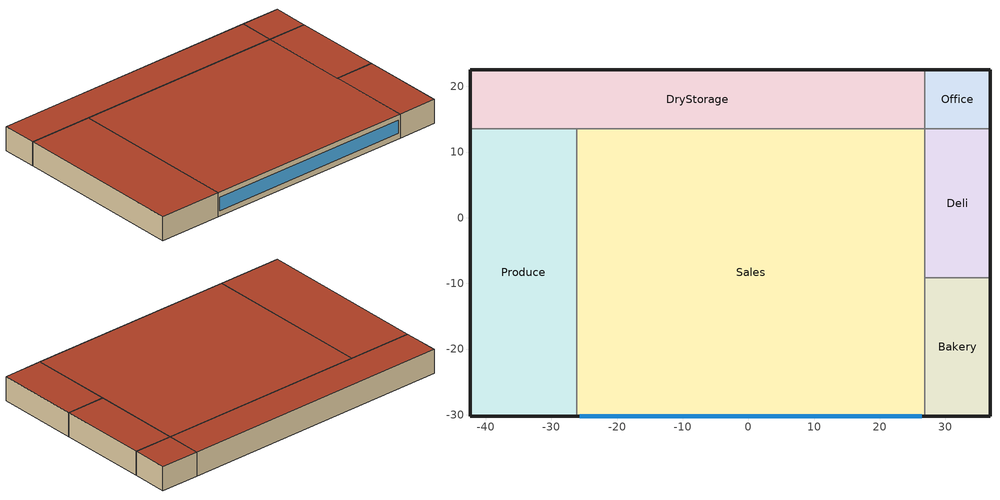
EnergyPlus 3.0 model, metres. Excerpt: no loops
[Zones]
Office
 floor ground (ext-slab): 36.79,22.55 36.79,13.58 26.89,13.58 26.89,22.55 z0
 wall outside (ext-Walls): 36.79,13.58 36.79,22.55 26.89,22.55 z0:6.1
 wall to DryStorage (int-Walls): 26.89,22.55 26.89,13.58 z0:6.1
 wall to Deli (int-Walls): 26.89,13.58 36.79,13.58 z0:6.1
 roof outside (Roofs): 26.89,22.55 26.89,13.58 36.79,13.58 36.79,22.55 z6.1
DryStorage
 floor ground (ext-slab): 26.89,22.55 26.89,13.58 -42.4,13.58 -42.4,22.55 z0
 wall outside (ext-walls): 26.89,22.55 -42.4,22.55 -42.4,13.58 z0:6.1
 wall to Produce (int-walls): -42.4,13.58 -26.17,13.58 z0:6.1
 wall to Sales (int-walls): -26.17,13.58 26.89,13.58 z0:6.1
 roof outside (roofs): -42.4,22.55 -42.4,13.58 26.89,13.58 26.89,22.55 z6.1
Deli
 floor ground (ext-slab): 36.79,13.58 36.79,-9.13 26.89,-9.13 26.89,13.58 z0
 wall outside (ext-walls): 36.79,-9.13 36.79,13.58 z0:6.1
 wall to Bakery (int-walls): 26.89,-9.13 36.79,-9.13 z0:6.1
 wall to Sales (int-walls): 26.89,13.58 26.89,-9.13 z0:6.1
 roof outside (roofs): 26.89,13.58 26.89,-9.13 36.79,-9.13 36.79,13.58 z6.1
Sales
 floor ground (ext-slab): 26.89,13.58 26.89,-30.24 -26.17,-30.24 -26.17,13.58 z0
 wall outside (ext-walls): -26.17,-30.24 26.89,-30.24 z0:6.1
 wall to Produce (int-walls): -26.17,13.58 -26.17,-30.24 z0:6.1
 wall to Bakery (int-walls): 26.89,-30.24 26.89,-9.13 z0:6.1
 window (window_south): -25.69,-30.24 26.41,-30.24 z1.37:4.73
 roof outside (roofs): -26.17,13.58 -26.17,-30.24 26.89,-30.24 26.89,13.58 z6.1
Produce
 floor ground (ext-slab): -26.17,13.58 -26.17,-30.24 -42.4,-30.24 -42.4,13.58 z0
 wall outside (ext-walls): -42.4,13.58 -42.4,-30.24 -26.17,-30.24 z0:6.1
 roof outside (roofs): -42.4,13.58 -42.4,-30.24 -26.17,-30.24 -26.17,13.58 z6.1
Bakery
 floor ground (ext-slab): 36.79,-9.13 36.79,-30.24 26.89,-30.24 26.89,-9.13 z0
 wall outside (ext-walls): 26.89,-30.24 36.79,-30.24 36.79,-9.13 z0:6.1
 roof outside (roofs): 26.89,-9.13 26.89,-30.24 36.79,-30.24 36.79,-9.13 z6.1
[Building]
Benchmark Supermarket New V 1.0_3.0: North Axis=0; Terrain=City; Loads Convergence Tolerance Value=0.04; Temperature Convergence Tolerance Value=0.2; Solar Distribution=FullInteriorAndExterior; Maximum Number of Warmup Days=25
[Site:Location]
LAS_VEGAS_NV_USA TMY2-23169: Latitude {deg}=36.08; Longitude {deg}=-115.17; Time Zone {hr}=-8; Elevation {m}=664
[Site:GroundTemperature:BuildingSurface]
19.75, 19.79, 19.8, 19.83, 19.86, 19.86, 19.81, 19.8, 19.83, 19.86, 19.87, 19.84
[Site:WaterMainsTemperature]
Calculation Method=CORRELATION; Annual Average Outdoor Air Temperature {C}=19.48; Maximum Difference In Monthly Average Outdoor Air Temperatures {deltaC}=25.6
[SizingPeriod:DesignDay] Barometric Pressure {Pa}=93598; Rain Indicator=0; Snow Indicator=0; Day of Month=21; Daylight Saving Time Indicator=0; Humidity Indicating Type=WetBulb
Name | Maximum Dry-Bulb Temperature {C} | Daily Temperature Range {deltaC} | Humidity Indicating Conditions at Maximum Dry-Bulb | Wind Speed {m/s} | Wind Direction {deg} | Sky Clearness | Month | Day Type
LAS_VEGAS Ann Htg 99.6% Condns DB | -1.7 | 0 | -1.7 | 3.1 | 240 | 0 | 1 | WinterDesignDay
LAS_VEGAS Ann Clg .4% Condns DB=>MWB | 42.4 | 13.6 | 19.4 | 5.3 | 230 | 1 | 7 | SummerDesignDay
[WindowMaterial:Glazing] Optical Data Type=SpectralAverage; Thickness=0.003; Infrared Transmittance at Normal Incidence=0; Dirt Correction Factor for Solar and Visible Transmittance=1; Solar Diffusing=No
Name | Solar Transmittance at Normal Incidence | Front Side Solar Reflectance at Normal Incidence | Back Side Solar Reflectance at Normal Incidence | Visible Transmittance at Normal Incidence | Front Side Visible Reflectance at Normal Incidence | Back Side Visible Reflectance at Normal Incidence | Front Side Infrared Hemispherical Emissivity | Back Side Infrared Hemispherical Emissivity | Conductivity
Theoretical Glass [68] | 0.2442 | 0.7058 | 0.7058 | 0.3192 | 0.6308 | 0.6308 | 0.9 | 0.9 | 0.0199
Theoretical Glass [63] | 0.3461 | 0.6039 | 0.6039 | 0.4573 | 0.4927 | 0.4927 | 0.999 | 0.999 | 299.383
[Material]
Name | Roughness | Thickness | Conductivity | Density | Specific Heat | Thermal Absorptance | Solar Absorptance | Visible Absorptance | Thickness {m} | Conductivity {W/m-K} | Density {kg/m3} | Specific Heat {J/kg-K}
Roof Membrane | VeryRough | 0.0095 | 0.16 | 1121.29 | 1460 | 0.9 | 0.7 | 0.7
Roof Insulation | MediumRough | 0.125 | 0.049 | 265 | 836.8 | 0.9 | 0.7 | 0.7
Metal Decking | MediumSmooth | 0.0015 | 45.006 | 7680 | 418.4 | 0.9 | 0.7 | 0.3
GP01 1/2 GYPSUM | Smooth | 0.0127 | 0.16 | 800 | 1090 | 0.9 | 0.7 | 0.5
1IN Stucco | Smooth | 0.0253 | 0.6918 | 1858 | 837 | 0.9 | 0.92 | 0.92
8IN Concrete HW | MediumRough | 0.2033 | 1.7296 | 2243 | 837 | 0.9 | 0.65 | 0.65
Wall Insulation [4] | MediumRough | 0.0339 | 0.0432 | 91 | 837 | 0.9 | 0.5 | 0.5
1/2IN Gypsum; 1/2IN Gypsum Top; 1/2IN Gypsum Bottom | Smooth | 0.0127 | 0.16 | 784.9 | 830 | 0.9 | 0.92 | 0.92
MAT-CC05 8 HW CONCRETE | Rough | 0.2032 | 1.311 | 2240 | 836.8 | 0.9 | 0.7 | 0.7
Floor Insulation [1] | MediumRough | 0.0464 | 0.045 | 265 | 836.8 | 0.9 | 0.7 | 0.7
AtticFloor Insulation | MediumRough | 0.2379 | 0.049 | 265 | 836.8 | 0.9 | 0.7 | 0.7
METAL Door Medium 18Ga_1; METAL Door Medium 18Ga_2 | Smooth | 0.0013 | 45.3149 | 7833.03 | 502.08 | 0.8 | 0.5 | 0.5
Std Wood 6inch | MediumSmooth |  |  |  |  | 0.9 | 0.7 | 0.7 | 0.15 | 0.12 | 540 | 1210
Std AC02 | MediumSmooth |  |  |  |  | 0.9 | 0.7 | 0.2 | 0.0127 | 0.057 | 288 | 1339
Std MAT-CC05 4  MW CONCRETE | Rough |  |  |  |  | 0.9 | 0.7 | 0.2 | 0.1 | 0.858 | 1968 | 836.8
Std PW05 | MediumSmooth |  |  |  |  | 0.9 | 0.78 | 0.78 | 0.0191 | 0.115 | 545 | 1213
Std Steel_Brown_Regular | Smooth |  |  |  |  | 0.9 | 0.92 | 0.92 | 0.0015 | 44.9696 | 7689 | 418
[Material:NoMass]
Name | Roughness | Thermal Resistance {(m2-K)/W} | Thermal Absorptance | Solar Absorptance | Visible Absorptance | Thermal Resistance {m2-K/W}
CP02 CARPET PAD | VeryRough | 0.2165 | 0.9 | 0.7 | 0.8
AIR | Smooth | 0.2515 | 0.8 | 0.5 | 0.5
AIR [1] | Smooth | 0.1214 | 0.8 | 0.5 | 0.5
Std CP02 CARPET PAD | VeryRough |  | 0.9 | 0.7 | 0.8 | 0.21648
MAT-AIR-WALL | Rough |  | 0.9 | 0.7 |  | 0.207949
Std Opaque Door panel_con; Std Opaque Door panel_semi | MediumRough |  | 0.9 | 0.7 | 0.7 | 0.12327
Std Overhead Door Panel | MediumRough |  | 0.9 | 0.7 | 0.7 | 0.255345
[Construction]
InteriorFurnishings: Std Wood 6inch
INT-FLOOR-UNDERSIDE: Std CP02 CARPET PAD, Std MAT-CC05 4  MW CONCRETE
INT-FLOOR-SLAB: Std MAT-CC05 4  MW CONCRETE
DropCeiling: Std AC02
Sloped_Metal_Roof: Std Steel_Brown_Regular, Std PW05
Gable_Wall: Std PW05
AIR-WALL: MAT-AIR-WALL
Std Swinging Door_con: Std Opaque Door panel_con
Std Swinging Door_semi: Std Opaque Door panel_semi
Std Overhead Door: Std Overhead Door Panel
window_south; window_east; window_north; window_west: Theoretical Glass [68]
window_SkylightConst: Theoretical Glass [63]
roofs: Roof Membrane, Roof Insulation, Metal Decking
int-walls: GP01 1/2 GYPSUM, GP01 1/2 GYPSUM
ext-walls: 1IN Stucco, 8IN Concrete HW, Wall Insulation [4], 1/2IN Gypsum
ext-slab: MAT-CC05 8 HW CONCRETE, CP02 CARPET PAD
exposed-floor: Floor Insulation [1], MAT-CC05 8 HW CONCRETE, CP02 CARPET PAD
attic-floor: 1/2IN Gypsum Top, AtticFloor Insulation, 1/2IN Gypsum Bottom
door: METAL Door Medium 18Ga_1, AIR, METAL Door Medium 18Ga_2
non-swinging-door: METAL Door Medium 18Ga_1, AIR [1], METAL Door Medium 18Ga_2
[ComponentCost:LineItem] Line Item Type=Construction
Name | Item | Cost per Area {$/m2} | Cost per Area
Interior Furnishings | InteriorFurnishings | 1
Interior Floor | INT-FLOOR-UNDERSIDE | 15
Interior Floor Slab | INT-FLOOR-SLAB | 35
Drop Ceiling | DropCeiling | 10
Sloped Metal Roof | Sloped_Metal_Roof | 1
Gable Wall | Gable_Wall | 1
Air Wall | AIR-WALL | 1
Swinging Door Conditioned | Std Swinging Door_con | 1
Swinging Door Semi-conditioned | Std Swinging Door_semi | 1
Overhead Door | Std Overhead Door | 1
south:window_south | window_south |  | 243.623
east:window_east | window_east |  | 243.623
north:window_north | window_north |  | 243.623
west:window_west | window_west |  | 243.623
SkylightConst:window_SkylightConst | window_SkylightConst |  | 205.748
roofs:roofs | roofs |  | 34.3904
int-walls:int-walls | int-walls |  | 1
ext-walls:ext-walls | ext-walls |  | 41.16
ext-slab:ext-slab | ext-slab |  | 560.787
exposed-floor:exposed-floor | exposed-floor |  | 32.9966
attic-floor:attic-floor | attic-floor |  | 15.0182
door:door | door |  | 1
non-swinging-door:non-swinging-door | non-swinging-door |  | 1
[Zone] Type=1; Multiplier=1; Ceiling Height=6.096; Part of Total Floor Area=Yes
Name | Volume
Office | 541.72
DryStorage | 3792.03
Deli | 1370.24
Sales | 14176.6
Produce | 4337.61
Bakery | 1274.65
[InternalMass] Construction=InteriorFurnishings
Name | Zone | Surface Area
Office_InternalMass_1 | Office | 177.6835
DryStorage_InternalMass_1 | DryStorage | 1243.78
Deli_InternalMass_1 | Deli | 449.4372
Sales_InternalMass_1 | Sales | 4649.88
Produce_InternalMass_1 | Produce | 1422.73
Bakery_InternalMass_1 | Bakery | 418.0818
[ZoneInfiltration] Schedule=INFIL_HALF_ON_SCH; Design Volume Flow Rate Calculation Method=Flow/Zone; Constant Term Coefficient=1; Temperature Term Coefficient=0; Velocity Term Coefficient=0; Velocity Squared Term Coefficient=0
Name | Zone | Design Flow Rate {m3/s}
Office_Infiltration | Office | 0.0617
DryStorage_Infiltration | DryStorage | 0.3371
Deli_Infiltration | Deli | 0.1104
Sales_Infiltration | Sales | 0.7876
Produce_Infiltration | Produce | 0.3253
Bakery_Infiltration | Bakery | 0.1204
[People] Schedule=BLDG_OCC_SCH; Number of People Calculation Method=People; Fraction Radiant=0.3; User Specified Sensible Fraction=AUTOCALCULATE; Activity Level Schedule=ACTIVITY_SCH; Enable ASHRAE 55 Comfort Warnings=No; MRT Calculation=ZoneAveraged; Work Efficiency Schedule=WORK_EFF_SCH; Clothing Schedule=CLOTHING_SCH; Air Velocity Schedule=AIR_VELO_SCH; Thermal Comfort Report=FANGER
Name | Zone | Number of People
Office | Office | 4.7797
DryStorage | DryStorage | 22.3258
Deli | Deli | 19.3483
Sales | Sales | 200.1773
Produce | Produce | 61.2485
Bakery | Bakery | 17.9984
[Lights] Schedule=BLDG_LIGHT_SCH; Design Level Calculation Method=LightingLevel; Return Air Fraction=0; Fraction Radiant=0.7; Fraction Visible=0.2; Fraction Replaceable=1; Return Air Fraction is Calculated from Plenum Temperature=No
Name | Zone | Design Level {W}
Office_Lights | Office | 1051.89
DryStorage_Lights | DryStorage | 5354.47
Deli_Lights | Deli | 4110.1
Sales_Lights | Sales | 42523.1
Produce_Lights | Produce | 13010.9
Bakery_Lights | Bakery | 3823.36
[ElectricEquipment] Schedule=BLDG_EQUIP_SCH; Design Level Calculation Method=EquipmentLevel; Fraction Latent=0; Fraction Radiant=0.5; Fraction Lost=0
Name | Zone | Design Level {W}
Office_MiscPlug_Equip | Office | 716.9528
DryStorage_MiscPlug_Equip | DryStorage | 5018.65
Deli_MiscPlug_Equip | Deli | 12089.9
Sales_MiscPlug_Equip | Sales | 12508.2
Produce_MiscPlug_Equip | Produce | 3827.14
Bakery_MiscPlug_Equip | Bakery | 5623.2
[GasEquipment] Schedule=BLDG_EQUIP_SCH; Design Level Calculation Method=EquipmentLevel; Fraction Latent=0; Fraction Radiant=0.5; Fraction Lost=0
Name | Zone | Design Level {W}
Deli_MiscGas_Equip | Deli | 6044.93
Bakery_MiscGas_Equip | Bakery | 11246.4
[AvailabilityManager:NightCycle] Availability Schedule=Always_On; Fan Schedule=HVACOperationSchd; Control Type {CycleOnAny | CycleOnControlZone | CycleOnAnyZoneFansOnly}=CycleOnAny; Thermostat Tolerance {delta C}=1; Cycling Run Time {s}=1800
PSZ-AC:1 Availability Manager; PSZ-AC:2 Availability Manager; PSZ-AC:3 Availability Manager; PSZ-AC:4 Availability Manager; PSZ-AC:5 Availability Manager; PSZ-AC:6 Availability Manager
[Exterior:Lights]
Exterior Facade Lighting: Schedule=ALWAYS_ON; Design Level=4330.15; Control Option=AstronomicalClock
[UtilityCost:Tariff]
Name | Output Meter | Conversion Factor Choice | Time of Use Period Schedule | Season Schedule | Demand Window Length | Monthly Charge or Variable | Group
NevadaPower_LGS-3_LargeGeneral | Electricity:Facility | kWh | NevadaPowTOUSched | NevadaPowSeasonsSched | HalfHour | 184 | Comm Elect
NevadaPower_LGS-2_LargeGeneral | Electricity:Facility | kWh | NevadaPowTOUSched | NevadaPowSeasonsSched | HalfHour | 179 | Comm Elect
NevadaPower_LGS-1_LargeGeneral | Electricity:Facility | kWh |  |  | HalfHour | 15.7 | Comm Elect
NevadaPower_GS_GeneralService | Electricity:Facility | kWh |  |  | HalfHour | 11 | Comm Elect
NV_EIAMonthlyRateGas | Gas:Facility | MCF |  |  |  | 0 | Comm Gas
[UtilityCost:Charge:Simple]
Name | Charge Variable | Tariff | Source Variable | Season | Category Variable | Cost per Unit Value or Variable
 | SummerPeakEnergyCharge | NevadaPower_LGS-3_LargeGeneral | PeakEnergy | Summer | EnergyCharges | 0.0858
 | SummerOffPeakEnergyCharge | NevadaPower_LGS-3_LargeGeneral | OffPeakEnergy | Summer | EnergyCharges | 0.0484
 | SummerShoulderEnergyCharge | NevadaPower_LGS-3_LargeGeneral | ShoulderEnergy | Summer | EnergyCharges | 0.0706
 | WinterEnergyCharge | NevadaPower_LGS-3_LargeGeneral | totalEnergy | Winter | EnergyCharges | 0.04925
 | DeferredAccountingEnergyCharge | NevadaPower_LGS-3_LargeGeneral | totalEnergy | Annual | EnergyCharges | 0.0128
 | FacilitiesDemandCharge | NevadaPower_LGS-3_LargeGeneral | totalDemand | Annual | DemandCharges | 2.94
 | WinterDemandCharge | NevadaPower_LGS-3_LargeGeneral | totalDemand | Winter | DemandCharges | 0.5
 | SummerOnPeakDemandCharge | NevadaPower_LGS-3_LargeGeneral | PeakDemand | Summer | DemandCharges | 8.36
 | SummerShoulderDemandCharge | NevadaPower_LGS-3_LargeGeneral | ShoulderDemand | Summer | DemandCharges | 0.43
 | TaxofSixPtfivePercent | NevadaPower_LGS-3_LargeGeneral | SubTotal | Annual | Taxes | 0.065
 | SummerPeakEnergyCharge | NevadaPower_LGS-2_LargeGeneral | PeakEnergy | Summer | EnergyCharges | 0.0889
 | SummerOffPeakEnergyCharge | NevadaPower_LGS-2_LargeGeneral | OffPeakEnergy | Summer | EnergyCharges | 0.0502
 | SummerShoulderEnergyCharge | NevadaPower_LGS-2_LargeGeneral | ShoulderEnergy | Summer | EnergyCharges | 0.0725
 | WinterEnergyCharge | NevadaPower_LGS-2_LargeGeneral | totalEnergy | Winter | EnergyCharges | 0.0509
 | DeferredAccountingEnergyCharge | NevadaPower_LGS-2_LargeGeneral | totalEnergy | Annual | EnergyCharges | 0.0128
 | FacilitiesDemandCharge | NevadaPower_LGS-2_LargeGeneral | totalDemand | Annual | DemandCharges | 2.74
 | WinterDemandCharge | NevadaPower_LGS-2_LargeGeneral | totalDemand | Winter | DemandCharges | 0.25
 | SummerOnPeakDemandCharge | NevadaPower_LGS-2_LargeGeneral | PeakDemand | Summer | DemandCharges | 7.16
 | SummerShoulderDemandCharge | NevadaPower_LGS-2_LargeGeneral | ShoulderDemand | Summer | DemandCharges | 0.39
 | TaxofSixPtfivePercent | NevadaPower_LGS-2_LargeGeneral | SubTotal | Annual | Taxes | 0.065
 | AnnualElectConsumpCharge | NevadaPower_LGS-1_LargeGeneral | totalEnergy | Annual | EnergyCharges | 0.0646
 | AnnualDefferredAccountingCharge | NevadaPower_LGS-1_LargeGeneral | totalEnergy | Annual | EnergyCharges | 0.0128
 | AnnualFacilitiesDemandCharge | NevadaPower_LGS-1_LargeGeneral | totalDemand | Annual | DemandCharges | 3.77
 | AnnualDemandCharge | NevadaPower_LGS-1_LargeGeneral | totalDemand | Annual | DemandCharges | 1.1
 | TaxofSixPtfivePercent | NevadaPower_LGS-1_LargeGeneral | SubTotal | Annual | Taxes | 0.065
 | AnnualElectConsumpCharge | NevadaPower_GS_GeneralService | totalEnergy | Annual | EnergyCharges | 0.0783
 | AnnualDefferredAccountingCharge | NevadaPower_GS_GeneralService | totalEnergy | Annual | EnergyCharges | 0.0128
 | TaxofSixPtfivePercent | NevadaPower_GS_GeneralService | SubTotal | Annual | Taxes | 0.065
 | MonthlyRateGasCharge | NV_EIAMonthlyRateGas | totalEnergy | Annual | EnergyCharges | NV_MonthlyGasRates
 | TaxofSixPtfivePercent | NV_EIAMonthlyRateGas | SubTotal | Annual | Taxes | 0.065
[UtilityCost:Qualify] Season=Annual; Threshold Test=Count
Name | Tariff | Variable | Qualify Type | Threshold Value or Variable | Number of Months
MinDemand1000kw | NevadaPower_LGS-3_LargeGeneral | TotalDemand | Minimum | 1000 | 12
MinEnergy3500kwh | NevadaPower_LGS-3_LargeGeneral | TotalEnergy | Minimum | 3500 | 12
MinDemand300kw | NevadaPower_LGS-2_LargeGeneral | TotalDemand | Minimum | 300 | 12
MinEnergy3500kwh | NevadaPower_LGS-2_LargeGeneral | TotalEnergy | Minimum | 3500 | 12
MaxDemand1000kw | NevadaPower_LGS-2_LargeGeneral | TotalDemand | Maximum | 1000 | 1
MaxDemand300kw | NevadaPower_LGS-1_LargeGeneral | TotalDemand | Maximum | 300 | 1
MinEnergy3500kwh | NevadaPower_LGS-1_LargeGeneral | TotalEnergy | Minimum | 3500 | 12
MaxDemand300kw | NevadaPower_GS_GeneralService | TotalDemand | Maximum | 300 | 1
MaxEnergy3500kwh | NevadaPower_GS_GeneralService | TotalEnergy | Maximum | 3500 | 1
[UtilityCost:Variable]
NV_MonthlyGasRates: Tariff=NV_EIAMonthlyRateGas; January Value=7.51; February Value=7.65; March Value=7.82; April Value=7.88; May Value=7.78; June Value=8.22; July Value=8.87; August Value=9.26; September Value=9.02; October Value=9.31; November Value=7.45; December Value=7.24
[Schedule:Compact]
ALWAYS_ON: Through: 12/31, For: AllDays, Until: 24:00, 1
HVACOperationSchd: Through: 12/31, For: Weekdays SummerDesignDay, Until: 06:00, 0, Until: 22:00, 1, Until: 24:00, 0, For: Saturday WinterDesignDay, Until: 06:00, 0, Until: 22:00, 1, Until: 24:00, 0, For: Sunday Holidays AllOtherDays, Until: 06:00, 0, Until: 22:00, 1, Until: 24:00, 0
BLDG_LIGHT_SCH: Through: 12/31, For: Weekdays, Until: 06:00, 0.05, Until: 08:00, 0.2, Until: 09:00, 0.5, Until: 18:00, 0.9, Until: 20:00, 0.6, Until: 21:00, 0.5, Until: 22:00, 0.2, Until: 24:00, 0.05, For: Saturday, Until: 06:00, 0.05, Until: 08:00, 0.1, Until: 09:00, 0.3, Until: 10:00, 0.6, Until: 18:00, 0.9, Until: 19:00, 0.5, Until: 21:00, 0.3, Until: 22:00, 0.1, Until: 24:00, 0.05, For: SummerDesignDay, Until: 24:00, 1, For: WinterDesignDay, Until: 24:00, 0, For: Sunday Holidays AllOtherDays, Until: 06:00, 0.05, Until: 10:00, 0.1, Until: 12:00, 0.4, Until: 17:00, 0.6, Until: 18:00, 0.4, Until: 22:00, 0.2, Until: 24:00, 0.05
BLDG_OCC_SCH: Through: 12/31, For: Weekdays, Until: 06:00, 0, Until: 08:00, 0.1, Until: 09:00, 0.2, Until: 11:00, 0.5, Until: 15:00, 0.7, Until: 16:00, 0.8, Until: 17:00, 0.7, Until: 19:00, 0.5, Until: 22:00, 0.3, Until: 24:00, 0, For: SummerDesignDay, Until: 24:00, 1, For: Saturday, Until: 06:00, 0, Until: 08:00, 0.1, Until: 09:00, 0.2, Until: 10:00, 0.5, Until: 11:00, 0.6, Until: 17:00, 0.8, Until: 18:00, 0.6, Until: 21:00, 0.2, Until: 22:00, 0.1, Until: 24:00, 0, For: WinterDesignDay, Until: 24:00, 0, For: Sunday Holidays AllOtherDays, Until: 06:00, 0, Until: 10:00, 0.1, Until: 12:00, 0.2, Until: 17:00, 0.4, Until: 18:00, 0.2, Until: 22:00, 0.1, Until: 24:00, 0
BLDG_EQUIP_SCH: Through: 12/31, For: Weekdays, Until: 06:00, 0.2, Until: 08:00, 0.4, Until: 09:00, 0.7, Until: 18:00, 0.9, Until: 20:00, 0.8, Until: 21:00, 0.7, Until: 22:00, 0.4, Until: 24:00, 0.2, For: Saturday, Until: 06:00, 0.15, Until: 08:00, 0.3, Until: 09:00, 0.5, Until: 10:00, 0.8, Until: 18:00, 0.9, Until: 19:00, 0.7, Until: 21:00, 0.5, Until: 22:00, 0.3, Until: 24:00, 0.15, For: SummerDesignDay, Until: 24:00, 1, For: WinterDesignDay, Until: 24:00, 0, For: Sunday Holidays AllOtherDays, Until: 06:00, 0.15, Until: 10:00, 0.3, Until: 12:00, 0.6, Until: 17:00, 0.8, Until: 18:00, 0.6, Until: 22:00, 0.4, Until: 24:00, 0.15
ACTIVITY_SCH: Through: 12/31, For: AllDays, Until: 24:00, 120
WORK_EFF_SCH: Through: 12/31, For: AllDays, Until: 24:00, 0
AIR_VELO_SCH: Through: 12/31, For: AllDays, Until: 24:00, 0.2
CLOTHING_SCH: Through: 04/30, For: AllDays, Until: 24:00, 1, Through: 09/30, For: AllDays, Until: 24:00, 0.5, Through: 12/31, For: AllDays, Until: 24:00, 1
INFIL_HALF_ON_SCH: Through: 12/31, For: Weekdays SummerDesignDay, Until: 06:00, 1, Until: 22:00, 0.5, Until: 24:00, 1, For: Saturday, Until: 06:00, 1, Until: 22:00, 0.5, Until: 24:00, 1, For: WinterDesignDay, Until: 24:00, 1, For: Sunday Holidays AllOtherDays, Until: 08:00, 1, Until: 17:00, 0.5, Until: 24:00, 1
NevadaPowSeasonsSched: Through: 5/31, For: AllDays, Until: 24:00, 1, Through: 9/30, For: AllDays, Until: 24:00, 3, Through: 12/31, For: AllDays, Until: 24:00, 1
NevadaPowTOUSched: Through: 12/31, For: AllDays, Until: 10:00, 3, Until: 13:00, 2, Until: 19:00, 1, Until: 22:00, 2, Until: 24:00, 3
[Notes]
DOE Commercial Building Benchmark
Supermarket, new construction
ASHRAE Standards 90.1-2004 and 62-1999
Description:  Single story, six zone building.
Form:         Area = 1,766 m2 (19,007 ft2); Number of Stories = 1; Shape = rectangle, Aspect ratio = 1.0
Envelope:     Envelope thermal properties vary with climate according to ASHRAE Standard 90.1-2004.
Opaque constructions: mass walls; built up flat roof; slab-on-grade floor
Windows: window-to-wall ratio = 14%
Infiltration = 0.4 cfm/ft2 above grade wall area at 0.3 in wc (75 Pa) adjusted to 0.016 in wc (4 Pa).
50% of full value when ventilation system on.
HVAC:         PSZ-AC, gas furnace
Economizer per 90.1-2004
Int. gains:   W/m2 (W/ft2)   lights            elec plug          gas plug
Refrigeration   Case Length, Zone Breakdown [m]
Office  Bakery  Sales  Deli Produce
multideck meat cases    0       0     33.58   3     0
other multideck cases   0       0     49.25   0    30
reach-in cases          0       0     81.69   0     0
single-level open cases 0       0     39.01   0     0
meat walk in cooler     0       0     10.44   4.8   0
other walk in cooler    0     2.4     96.66   0     0
walk in freezer         0       0     38.1    0     0
Detached Shading:               None
Daylight:                       None
Natural Ventilation:            None
Zonal Equipment:                None
Air Primary Loops:              PSZ-AC
Plant Loops:                    SHWSys1
System Equipment Autosize:      No
Purchased Cooling:              None
Purchased Heating:              None
Coils:                          COIL:DX:COOLINGBYPASSFACTOREMPIRICAL; COIL:GAS:HEATING
Pumps:                          None
Boilers:                        None
Chillers:                       None
Reference citation for the Commercial Building Benchmarks:
Deru, M.; Griffith, B.; Long, N.; Benne, K.; Torcellini, P; Halverson, M.;
Winiarski,  D.; Liu, B.; Crawley, D. (2008). DOE Commercial Building Resarch
Benchmarks for Commercial Buildings. Washington, DC: U.S. Department of Energy,
Energy Efficiency and Renewable Energy, Office of Building Technologies.
Start SimMetaData
WeatherFileName=USA_NV_Las.Vegas_TMY2.epw
CodeStandard=ASHRAE 90.1-2004
RoofConstruction=Insulation Entirely Above Deck
ExtWallConstruction=Mass
End SimMetaData
